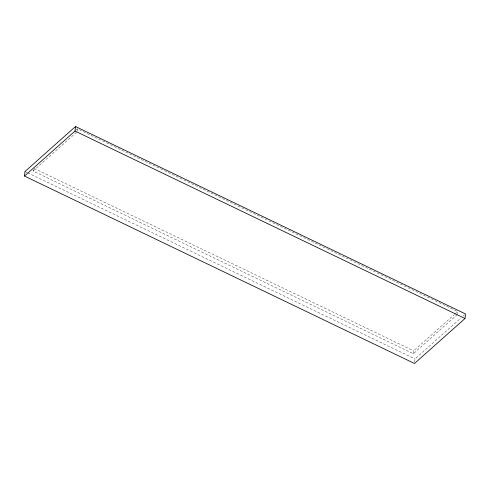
<?xml version="1.0" encoding="UTF-8"?>
<svg xmlns="http://www.w3.org/2000/svg" width="490" height="490" viewBox="0 0 490 490"><rect width="100%" height="100%" fill="white"/><g stroke="black" fill="none" stroke-linecap="round" stroke-linejoin="round"><path stroke-width="0.37" stroke-dasharray="2.45 1.84" d="M457.391 314.464L413.321 353.713L33.087 170.986L33.234 169.546M77.23 131.014L77.457 128.852L457.697 311.585L457.47 313.747M413.321 353.713L413.627 350.834L454.304 314.605M414.656 361.969L414.975 358.931L460.961 317.979M75.766 130.365L77.457 128.852M33.087 170.986L77.157 131.737M454.873 314.102L457.697 311.585M463.228 315.958L464.367 314.948M34.073 168.438L413.627 350.834M24.978 171.512L27.048 172.505M27.734 172.835L414.975 358.931"/><path stroke-width="0.73" d="M24.5 176.063L24.978 171.512L75.503 126.518L465.5 313.937L465.022 318.488L414.497 363.482L24.5 176.063L75.025 131.069L75.503 126.518M75.025 131.069L465.022 318.488"/></g></svg>
